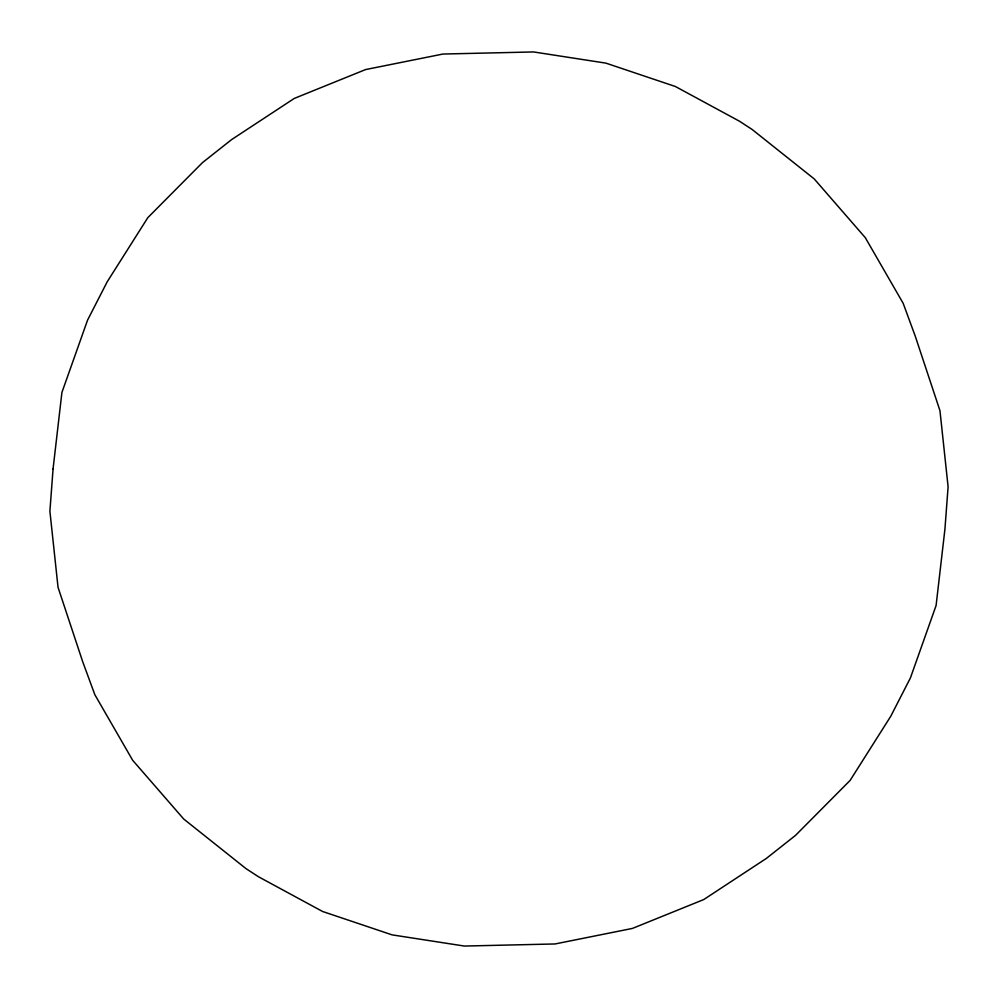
<?xml version="1.0" encoding="UTF-8"?>
<svg xmlns="http://www.w3.org/2000/svg" width="998" height="998" viewBox="0 0 998 998"><rect width="100%" height="100%" fill="white"/><g stroke="black" fill="none" stroke-linecap="round" stroke-linejoin="round"><path stroke-width="1.5" d="M53.069 468.873L49.9 511.201L58.034 587.286L82.659 661.587L94.847 694.72L132.697 760.326L183.732 819.046L245.995 868.622L258.607 876.83L322.591 911.486L392.077 934.864L464.394 946.054L555.063 943.958L632.42 928.427L703.777 899.547L766.364 858.417L795.543 835.363L850.146 780.386L890.802 716.19L910.438 677.879L936.087 605.549L944.931 529.127L948.1 486.799L939.966 410.714L915.341 336.413L903.153 303.28L865.303 237.674L814.268 178.954L752.005 129.378L739.393 121.17L675.409 86.514L605.923 63.136L533.606 51.946L442.937 54.042L365.58 69.573L294.223 98.453L231.636 139.583L202.457 162.637L147.854 217.614L107.198 281.81L87.562 320.121L61.913 392.451L53.069 468.873"/></g></svg>
